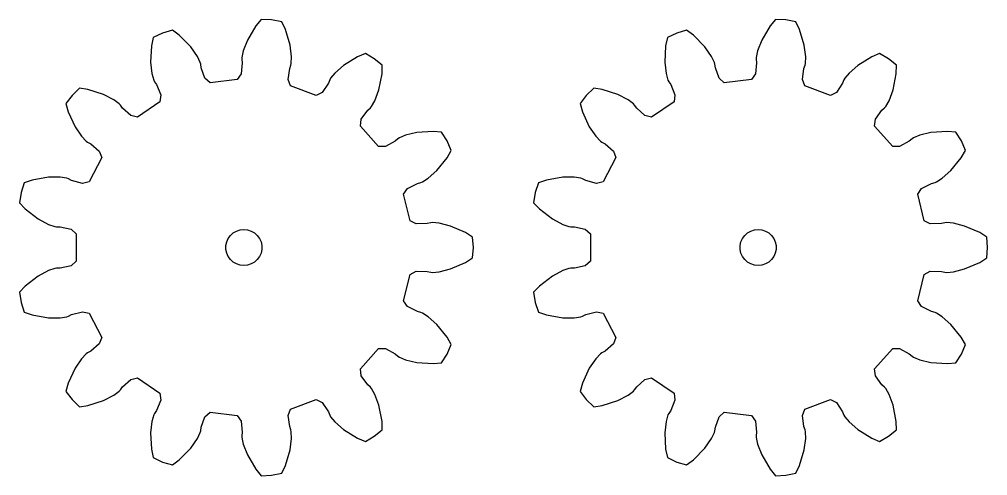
# Model space of a CAD drawing. Extents: x 0 to 209, y 0 to 228.
# Drawn here: x 21.4 to 101.9, y 189.9 to 227.9 of the extents above; entities that cross this region are included whole.
import ezdxf

# ---------------------------------------------------------------- set-up
doc = ezdxf.new("R2010")
doc.units = 0

msp = doc.modelspace()

# ---------------------------------------------------------------- linework, layer by layer
for p, q in [((41.065, 227.384), (40.372, 226.203)), ((41.515, 227.927), (41.065, 227.384)), ((42.373, 227.893), (41.515, 227.927)), ((43.215, 227.721), (42.373, 227.893)), ((43.522, 227.086), (43.215, 227.721)), ((83.845, 227.384), (83.152, 226.203)), ((84.295, 227.927), (83.845, 227.384)), ((85.153, 227.893), (84.295, 227.927)), ((85.995, 227.721), (85.153, 227.893)), ((86.302, 227.086), (85.995, 227.721)), ((32.523, 226.422), (32.377, 225.733)), ((33.299, 226.791), (32.523, 226.422)), ((34.124, 227.03), (33.299, 226.791)), ((34.691, 226.61), (34.124, 227.03)), ((35.647, 225.629), (34.691, 226.61)), ((43.913, 225.773), (43.522, 227.086)), ((75.303, 226.422), (75.157, 225.733)), ((76.079, 226.791), (75.303, 226.422)), ((76.904, 227.03), (76.079, 226.791)), ((77.471, 226.61), (76.904, 227.03)), ((78.427, 225.629), (77.471, 226.61)), ((86.693, 225.773), (86.302, 227.086)), ((32.377, 225.733), (32.312, 224.364)), ((36.199, 224.841), (35.647, 225.629)), ((40.372, 226.203), (40.024, 225.305)), ((44.036, 224.818), (43.913, 225.773)), ((75.157, 225.733), (75.092, 224.364)), ((78.979, 224.841), (78.427, 225.629)), ((83.152, 226.203), (82.804, 225.305)), ((86.816, 224.818), (86.693, 225.773)), ((36.441, 224.341), (36.199, 224.841)), ((40.024, 225.305), (39.909, 224.762)), ((44.017, 224.263), (44.036, 224.818)), ((49.526, 224.809), (48.363, 224.085)), ((50.177, 225.08), (49.526, 224.809)), ((50.921, 224.651), (50.177, 225.08)), ((79.221, 224.341), (78.979, 224.841)), ((82.804, 225.305), (82.689, 224.762)), ((86.797, 224.263), (86.816, 224.818)), ((92.306, 224.809), (91.143, 224.085)), ((92.957, 225.08), (92.306, 224.809)), ((93.701, 224.651), (92.957, 225.08)), ((32.312, 224.364), (32.421, 223.408)), ((36.483, 224.199), (36.441, 224.341)), ((36.522, 223.901), (36.483, 224.199)), ((39.936, 224.316), (39.844, 223.397)), ((39.909, 224.762), (39.902, 224.614)), ((39.902, 224.614), (39.936, 224.316)), ((43.884, 223.836), (43.989, 224.118)), ((43.989, 224.118), (44.017, 224.263)), ((48.363, 224.085), (47.638, 223.452)), ((51.586, 224.108), (50.921, 224.651)), ((51.563, 223.403), (51.586, 224.108)), ((75.092, 224.364), (75.201, 223.408)), ((79.263, 224.199), (79.221, 224.341)), ((79.302, 223.901), (79.263, 224.199)), ((82.716, 224.316), (82.624, 223.397)), ((82.689, 224.762), (82.682, 224.614)), ((82.682, 224.614), (82.716, 224.316)), ((86.664, 223.836), (86.769, 224.118)), ((86.769, 224.118), (86.797, 224.263)), ((91.143, 224.085), (90.418, 223.452)), ((94.366, 224.108), (93.701, 224.651)), ((94.343, 223.403), (94.366, 224.108)), ((32.421, 223.408), (32.571, 222.873)), ((36.831, 223.031), (36.522, 223.901)), ((39.844, 223.397), (39.519, 222.924)), ((43.754, 222.922), (43.884, 223.836)), ((47.638, 223.452), (47.283, 223.025)), ((51.299, 222.059), (51.563, 223.403)), ((75.201, 223.408), (75.351, 222.873)), ((79.611, 223.031), (79.302, 223.901)), ((82.624, 223.397), (82.299, 222.924)), ((86.534, 222.922), (86.664, 223.836)), ((90.418, 223.452), (90.063, 223.025)), ((94.079, 222.059), (94.343, 223.403)), ((32.571, 222.873), (32.634, 222.739)), ((32.634, 222.739), (32.803, 222.491)), ((32.803, 222.491), (33.148, 221.634)), ((37.259, 222.65), (36.831, 223.031)), ((39.519, 222.924), (37.259, 222.65)), ((43.956, 222.386), (43.754, 222.922)), ((46.085, 221.578), (43.956, 222.386)), ((47.1, 222.617), (46.591, 221.846)), ((47.209, 222.897), (47.1, 222.617)), ((47.283, 223.025), (47.209, 222.897)), ((75.351, 222.873), (75.414, 222.739)), ((75.414, 222.739), (75.583, 222.491)), ((75.583, 222.491), (75.928, 221.634)), ((80.039, 222.65), (79.611, 223.031)), ((82.299, 222.924), (80.039, 222.65)), ((86.736, 222.386), (86.534, 222.922)), ((88.865, 221.578), (86.736, 222.386)), ((89.88, 222.617), (89.371, 221.846)), ((89.989, 222.897), (89.88, 222.617)), ((90.063, 223.025), (89.989, 222.897)), ((25.776, 221.598), (25.26, 220.911)), ((26.395, 222.193), (25.776, 221.598)), ((27.092, 222.085), (26.395, 222.193)), ((28.395, 221.661), (27.092, 222.085)), ((29.25, 221.22), (28.395, 221.661)), ((33.148, 221.634), (33.081, 221.065)), ((46.591, 221.846), (46.085, 221.578)), ((50.964, 221.156), (51.299, 222.059)), ((68.556, 221.598), (68.04, 220.911)), ((69.175, 222.193), (68.556, 221.598)), ((69.872, 222.085), (69.175, 222.193)), ((71.175, 221.661), (69.872, 222.085)), ((72.03, 221.22), (71.175, 221.661)), ((75.928, 221.634), (75.861, 221.065)), ((89.371, 221.846), (88.865, 221.578)), ((93.744, 221.156), (94.079, 222.059)), ((25.26, 220.911), (25.451, 220.233)), ((29.697, 220.889), (29.25, 221.22)), ((29.8, 220.783), (29.697, 220.889)), ((29.972, 220.537), (29.8, 220.783)), ((33.081, 221.065), (31.207, 219.772)), ((50.69, 220.674), (50.964, 221.156)), ((68.04, 220.911), (68.231, 220.233)), ((72.477, 220.889), (72.03, 221.22)), ((72.58, 220.783), (72.477, 220.889)), ((72.752, 220.537), (72.58, 220.783)), ((75.861, 221.065), (73.987, 219.772)), ((93.47, 220.674), (93.744, 221.156)), ((25.451, 220.233), (26.029, 218.991)), ((30.651, 219.91), (29.972, 220.537)), ((49.833, 219.608), (50.374, 220.357)), ((50.374, 220.357), (50.597, 220.558)), ((50.597, 220.558), (50.69, 220.674)), ((68.231, 220.233), (68.809, 218.991)), ((73.431, 219.91), (72.752, 220.537)), ((92.613, 219.608), (93.154, 220.357)), ((93.154, 220.357), (93.377, 220.558)), ((93.377, 220.558), (93.47, 220.674)), ((31.207, 219.772), (30.651, 219.91)), ((49.762, 219.04), (49.833, 219.608)), ((73.987, 219.772), (73.431, 219.91)), ((92.542, 219.04), (92.613, 219.608)), ((26.029, 218.991), (26.57, 218.194)), ((51.272, 217.335), (49.762, 219.04)), ((54.455, 218.496), (53.518, 218.273)), ((55.821, 218.597), (54.455, 218.496)), ((56.523, 218.535), (55.821, 218.597)), ((56.982, 217.809), (56.523, 218.535)), ((68.809, 218.991), (69.35, 218.194)), ((94.052, 217.335), (92.542, 219.04)), ((97.235, 218.496), (96.298, 218.273)), ((98.601, 218.597), (97.235, 218.496)), ((99.303, 218.535), (98.601, 218.597)), ((99.762, 217.809), (99.303, 218.535)), ((26.57, 218.194), (26.952, 217.791)), ((26.952, 217.791), (27.07, 217.702)), ((27.07, 217.702), (27.335, 217.56)), ((27.335, 217.56), (28.039, 216.962)), ((52.654, 217.783), (51.845, 217.337)), ((52.88, 217.981), (52.654, 217.783)), ((53.006, 218.059), (52.88, 217.981)), ((53.518, 218.273), (53.006, 218.059)), ((57.319, 217.019), (56.982, 217.809)), ((69.35, 218.194), (69.732, 217.791)), ((69.732, 217.791), (69.85, 217.702)), ((69.85, 217.702), (70.115, 217.56)), ((70.115, 217.56), (70.819, 216.962)), ((95.434, 217.783), (94.625, 217.337)), ((95.66, 217.981), (95.434, 217.783)), ((95.786, 218.059), (95.66, 217.981)), ((96.298, 218.273), (95.786, 218.059)), ((100.099, 217.019), (99.762, 217.809)), ((28.039, 216.962), (28.243, 216.427)), ((51.845, 217.337), (51.272, 217.335)), ((56.971, 216.405), (57.319, 217.019)), ((70.819, 216.962), (71.023, 216.427)), ((94.625, 217.337), (94.052, 217.335)), ((99.751, 216.405), (100.099, 217.019)), ((28.243, 216.427), (27.185, 214.411)), ((56.112, 215.338), (56.971, 216.405)), ((71.023, 216.427), (69.965, 214.411)), ((98.892, 215.338), (99.751, 216.405)), ((55.397, 214.694), (56.112, 215.338)), ((98.177, 214.694), (98.892, 215.338)), ((21.8, 214.318), (21.528, 213.504)), ((22.467, 214.547), (21.8, 214.318)), ((23.817, 214.776), (22.467, 214.547)), ((24.78, 214.783), (23.817, 214.776)), ((25.329, 214.698), (24.78, 214.783)), ((25.469, 214.653), (25.329, 214.698)), ((25.736, 214.515), (25.469, 214.653)), ((26.629, 214.275), (25.736, 214.515)), ((27.185, 214.411), (26.629, 214.275)), ((54.503, 214.261), (54.794, 214.335)), ((54.794, 214.335), (54.929, 214.394)), ((54.929, 214.394), (55.397, 214.694)), ((64.58, 214.318), (64.308, 213.504)), ((65.247, 214.547), (64.58, 214.318)), ((66.597, 214.776), (65.247, 214.547)), ((67.56, 214.783), (66.597, 214.776)), ((68.109, 214.698), (67.56, 214.783)), ((68.249, 214.653), (68.109, 214.698)), ((68.516, 214.515), (68.249, 214.653)), ((69.409, 214.275), (68.516, 214.515)), ((69.965, 214.411), (69.409, 214.275)), ((97.283, 214.261), (97.574, 214.335)), ((97.574, 214.335), (97.709, 214.394)), ((97.709, 214.394), (98.177, 214.694)), ((21.528, 213.504), (21.39, 212.656)), ((53.349, 213.378), (53.676, 213.849)), ((53.676, 213.849), (54.503, 214.261)), ((64.308, 213.504), (64.17, 212.656)), ((96.129, 213.378), (96.456, 213.849)), ((96.456, 213.849), (97.283, 214.261)), ((53.894, 211.168), (53.349, 213.378)), ((96.674, 211.168), (96.129, 213.378)), ((21.39, 212.656), (21.875, 212.144)), ((21.875, 212.144), (22.964, 211.313)), ((64.17, 212.656), (64.655, 212.144)), ((64.655, 212.144), (65.744, 211.313)), ((22.964, 211.313), (23.813, 210.859)), ((54.402, 210.903), (53.894, 211.168)), ((65.744, 211.313), (66.593, 210.859)), ((97.182, 210.903), (96.674, 211.168)), ((23.813, 210.859), (24.338, 210.68)), ((24.338, 210.68), (24.484, 210.655)), ((24.484, 210.655), (24.785, 210.653)), ((24.785, 210.653), (25.686, 210.451)), ((25.686, 210.451), (26.116, 210.072)), ((39.19, 210.147), (39.461, 210.304)), ((39.461, 210.304), (39.76, 210.4)), ((39.76, 210.4), (40.071, 210.433)), ((40.071, 210.433), (40.383, 210.4)), ((40.383, 210.4), (40.681, 210.304)), ((40.681, 210.304), (40.953, 210.147)), ((55.326, 210.922), (54.402, 210.903)), ((55.618, 210.992), (55.326, 210.922)), ((55.765, 211.003), (55.618, 210.992)), ((56.318, 210.954), (55.765, 211.003)), ((57.251, 210.717), (56.318, 210.954)), ((58.508, 210.17), (57.251, 210.717)), ((66.593, 210.859), (67.118, 210.68)), ((67.118, 210.68), (67.264, 210.655)), ((67.264, 210.655), (67.565, 210.653)), ((67.565, 210.653), (68.466, 210.451)), ((68.466, 210.451), (68.896, 210.072)), ((81.97, 210.147), (82.241, 210.304)), ((82.241, 210.304), (82.54, 210.4)), ((82.54, 210.4), (82.851, 210.433)), ((82.851, 210.433), (83.163, 210.4)), ((83.163, 210.4), (83.461, 210.304)), ((83.461, 210.304), (83.733, 210.147)), ((98.106, 210.922), (97.182, 210.903)), ((98.398, 210.992), (98.106, 210.922)), ((98.545, 211.003), (98.398, 210.992)), ((99.098, 210.954), (98.545, 211.003)), ((100.031, 210.717), (99.098, 210.954)), ((101.288, 210.17), (100.031, 210.717)), ((26.116, 210.072), (26.116, 207.795)), ((38.645, 209.397), (38.772, 209.683)), ((38.772, 209.683), (38.957, 209.937)), ((38.957, 209.937), (39.19, 210.147)), ((40.953, 210.147), (41.186, 209.937)), ((41.186, 209.937), (41.37, 209.683)), ((41.37, 209.683), (41.498, 209.397)), ((59.101, 209.789), (58.508, 210.17)), ((59.17, 208.933), (59.101, 209.789)), ((68.896, 210.072), (68.896, 207.795)), ((81.425, 209.397), (81.552, 209.683)), ((81.552, 209.683), (81.737, 209.937)), ((81.737, 209.937), (81.97, 210.147)), ((83.733, 210.147), (83.966, 209.937)), ((83.966, 209.937), (84.15, 209.683)), ((84.15, 209.683), (84.278, 209.397)), ((101.881, 209.789), (101.288, 210.17)), ((101.95, 208.933), (101.881, 209.789)), ((38.58, 209.09), (38.645, 209.397)), ((38.58, 208.776), (38.58, 209.09)), ((38.645, 208.47), (38.58, 208.776)), ((41.498, 209.397), (41.563, 209.09)), ((41.563, 208.776), (41.498, 208.47)), ((41.563, 209.09), (41.563, 208.776)), ((59.101, 208.077), (59.17, 208.933)), ((81.36, 209.09), (81.425, 209.397)), ((81.36, 208.776), (81.36, 209.09)), ((81.425, 208.47), (81.36, 208.776)), ((84.278, 209.397), (84.343, 209.09)), ((84.343, 208.776), (84.278, 208.47)), ((84.343, 209.09), (84.343, 208.776)), ((101.881, 208.077), (101.95, 208.933)), ((38.772, 208.183), (38.645, 208.47)), ((38.957, 207.93), (38.772, 208.183)), ((39.19, 207.72), (38.957, 207.93)), ((41.186, 207.93), (40.953, 207.72)), ((41.37, 208.183), (41.186, 207.93)), ((41.498, 208.47), (41.37, 208.183)), ((58.508, 207.696), (59.101, 208.077)), ((81.552, 208.183), (81.425, 208.47)), ((81.737, 207.93), (81.552, 208.183)), ((81.97, 207.72), (81.737, 207.93)), ((83.966, 207.93), (83.733, 207.72)), ((84.15, 208.183), (83.966, 207.93)), ((84.278, 208.47), (84.15, 208.183)), ((101.288, 207.696), (101.881, 208.077)), ((24.338, 207.187), (23.813, 207.007)), ((24.484, 207.211), (24.338, 207.187)), ((24.785, 207.214), (24.484, 207.211)), ((25.686, 207.416), (24.785, 207.214)), ((26.116, 207.795), (25.686, 207.416)), ((39.461, 207.563), (39.19, 207.72)), ((39.76, 207.466), (39.461, 207.563)), ((40.071, 207.433), (39.76, 207.466)), ((40.383, 207.466), (40.071, 207.433)), ((40.681, 207.563), (40.383, 207.466)), ((40.953, 207.72), (40.681, 207.563)), ((56.318, 206.912), (57.251, 207.15)), ((57.251, 207.15), (58.508, 207.696)), ((67.118, 207.187), (66.593, 207.007)), ((67.264, 207.211), (67.118, 207.187)), ((67.565, 207.214), (67.264, 207.211)), ((68.466, 207.416), (67.565, 207.214)), ((68.896, 207.795), (68.466, 207.416)), ((82.241, 207.563), (81.97, 207.72)), ((82.54, 207.466), (82.241, 207.563)), ((82.851, 207.433), (82.54, 207.466)), ((83.163, 207.466), (82.851, 207.433)), ((83.461, 207.563), (83.163, 207.466)), ((83.733, 207.72), (83.461, 207.563)), ((99.098, 206.912), (100.031, 207.15)), ((100.031, 207.15), (101.288, 207.696)), ((22.964, 206.553), (21.875, 205.722)), ((23.813, 207.007), (22.964, 206.553)), ((53.349, 204.488), (53.894, 206.699)), ((53.894, 206.699), (54.402, 206.964)), ((54.402, 206.964), (55.326, 206.944)), ((55.326, 206.944), (55.618, 206.875)), ((55.618, 206.875), (55.765, 206.864)), ((55.765, 206.864), (56.318, 206.912)), ((65.744, 206.553), (64.655, 205.722)), ((66.593, 207.007), (65.744, 206.553)), ((96.129, 204.488), (96.674, 206.699)), ((96.674, 206.699), (97.182, 206.964)), ((97.182, 206.964), (98.106, 206.944)), ((98.106, 206.944), (98.398, 206.875)), ((98.398, 206.875), (98.545, 206.864)), ((98.545, 206.864), (99.098, 206.912)), ((21.875, 205.722), (21.39, 205.21)), ((64.655, 205.722), (64.17, 205.21)), ((21.39, 205.21), (21.528, 204.363)), ((64.17, 205.21), (64.308, 204.363)), ((21.528, 204.363), (21.8, 203.548)), ((53.676, 204.017), (53.349, 204.488)), ((54.503, 203.605), (53.676, 204.017)), ((64.308, 204.363), (64.58, 203.548)), ((96.456, 204.017), (96.129, 204.488)), ((97.283, 203.605), (96.456, 204.017)), ((21.8, 203.548), (22.467, 203.32)), ((22.467, 203.32), (23.817, 203.09)), ((23.817, 203.09), (24.78, 203.083)), ((24.78, 203.083), (25.329, 203.168)), ((25.329, 203.168), (25.469, 203.214)), ((25.469, 203.214), (25.736, 203.352)), ((25.736, 203.352), (26.629, 203.592)), ((26.629, 203.592), (27.185, 203.456)), ((27.185, 203.456), (28.243, 201.44)), ((54.794, 203.531), (54.503, 203.605)), ((54.929, 203.472), (54.794, 203.531)), ((55.397, 203.172), (54.929, 203.472)), ((56.112, 202.528), (55.397, 203.172)), ((64.58, 203.548), (65.247, 203.32)), ((65.247, 203.32), (66.597, 203.09)), ((66.597, 203.09), (67.56, 203.083)), ((67.56, 203.083), (68.109, 203.168)), ((68.109, 203.168), (68.249, 203.214)), ((68.249, 203.214), (68.516, 203.352)), ((68.516, 203.352), (69.409, 203.592)), ((69.409, 203.592), (69.965, 203.456)), ((69.965, 203.456), (71.023, 201.44)), ((97.574, 203.531), (97.283, 203.605)), ((97.709, 203.472), (97.574, 203.531)), ((98.177, 203.172), (97.709, 203.472)), ((98.892, 202.528), (98.177, 203.172)), ((56.971, 201.461), (56.112, 202.528)), ((99.751, 201.461), (98.892, 202.528)), ((28.243, 201.44), (28.039, 200.905)), ((57.319, 200.848), (56.971, 201.461)), ((71.023, 201.44), (70.819, 200.905)), ((100.099, 200.848), (99.751, 201.461)), ((28.039, 200.905), (27.335, 200.306)), ((56.982, 200.058), (57.319, 200.848)), ((70.819, 200.905), (70.115, 200.306)), ((99.762, 200.058), (100.099, 200.848)), ((26.952, 200.075), (26.57, 199.672)), ((27.07, 200.165), (26.952, 200.075)), ((27.335, 200.306), (27.07, 200.165)), ((49.762, 198.827), (51.272, 200.531)), ((51.272, 200.531), (51.845, 200.53)), ((51.845, 200.53), (52.654, 200.083)), ((52.654, 200.083), (52.88, 199.886)), ((52.88, 199.886), (53.006, 199.807)), ((53.006, 199.807), (53.518, 199.594)), ((56.523, 199.332), (56.982, 200.058)), ((69.732, 200.075), (69.35, 199.672)), ((69.85, 200.165), (69.732, 200.075)), ((70.115, 200.306), (69.85, 200.165)), ((92.542, 198.827), (94.052, 200.531)), ((94.052, 200.531), (94.625, 200.53)), ((94.625, 200.53), (95.434, 200.083)), ((95.434, 200.083), (95.66, 199.886)), ((95.66, 199.886), (95.786, 199.807)), ((95.786, 199.807), (96.298, 199.594)), ((99.303, 199.332), (99.762, 200.058)), ((26.57, 199.672), (26.029, 198.876)), ((53.518, 199.594), (54.455, 199.37)), ((54.455, 199.37), (55.821, 199.27)), ((55.821, 199.27), (56.523, 199.332)), ((69.35, 199.672), (68.809, 198.876)), ((96.298, 199.594), (97.235, 199.37)), ((97.235, 199.37), (98.601, 199.27)), ((98.601, 199.27), (99.303, 199.332)), ((26.029, 198.876), (25.451, 197.634)), ((49.833, 198.258), (49.762, 198.827)), ((50.374, 197.509), (49.833, 198.258)), ((68.809, 198.876), (68.231, 197.634)), ((92.613, 198.258), (92.542, 198.827)), ((93.154, 197.509), (92.613, 198.258)), ((25.451, 197.634), (25.26, 196.955)), ((29.972, 197.329), (30.651, 197.956)), ((30.651, 197.956), (31.207, 198.095)), ((31.207, 198.095), (33.081, 196.801)), ((50.597, 197.308), (50.374, 197.509)), ((68.231, 197.634), (68.04, 196.955)), ((72.752, 197.329), (73.431, 197.956)), ((73.431, 197.956), (73.987, 198.095)), ((73.987, 198.095), (75.861, 196.801)), ((93.377, 197.308), (93.154, 197.509)), ((25.26, 196.955), (25.776, 196.268)), ((28.395, 196.206), (29.25, 196.647)), ((29.25, 196.647), (29.697, 196.977)), ((29.697, 196.977), (29.8, 197.083)), ((29.8, 197.083), (29.972, 197.329)), ((33.081, 196.801), (33.148, 196.232)), ((50.69, 197.193), (50.597, 197.308)), ((50.964, 196.71), (50.69, 197.193)), ((51.299, 195.807), (50.964, 196.71)), ((68.04, 196.955), (68.556, 196.268)), ((71.175, 196.206), (72.03, 196.647)), ((72.03, 196.647), (72.477, 196.977)), ((72.477, 196.977), (72.58, 197.083)), ((72.58, 197.083), (72.752, 197.329)), ((75.861, 196.801), (75.928, 196.232)), ((93.47, 197.193), (93.377, 197.308)), ((93.744, 196.71), (93.47, 197.193)), ((94.079, 195.807), (93.744, 196.71)), ((25.776, 196.268), (26.395, 195.674)), ((26.395, 195.674), (27.092, 195.781)), ((27.092, 195.781), (28.395, 196.206)), ((33.148, 196.232), (32.803, 195.376)), ((43.956, 195.481), (46.085, 196.288)), ((46.085, 196.288), (46.591, 196.021)), ((46.591, 196.021), (47.1, 195.249)), ((51.563, 194.463), (51.299, 195.807)), ((68.556, 196.268), (69.175, 195.674)), ((69.175, 195.674), (69.872, 195.781)), ((69.872, 195.781), (71.175, 196.206)), ((75.928, 196.232), (75.583, 195.376)), ((86.736, 195.481), (88.865, 196.288)), ((88.865, 196.288), (89.371, 196.021)), ((89.371, 196.021), (89.88, 195.249)), ((94.343, 194.463), (94.079, 195.807)), ((32.571, 194.993), (32.421, 194.458)), ((32.634, 195.127), (32.571, 194.993)), ((32.803, 195.376), (32.634, 195.127)), ((36.831, 194.836), (37.259, 195.217)), ((37.259, 195.217), (39.519, 194.942)), ((43.754, 194.945), (43.956, 195.481)), ((47.1, 195.249), (47.209, 194.969)), ((47.209, 194.969), (47.283, 194.842)), ((75.351, 194.993), (75.201, 194.458)), ((75.414, 195.127), (75.351, 194.993)), ((75.583, 195.376), (75.414, 195.127)), ((79.611, 194.836), (80.039, 195.217)), ((80.039, 195.217), (82.299, 194.942)), ((86.534, 194.945), (86.736, 195.481)), ((89.88, 195.249), (89.989, 194.969)), ((89.989, 194.969), (90.063, 194.842)), ((32.421, 194.458), (32.312, 193.502)), ((36.522, 193.965), (36.831, 194.836)), ((39.519, 194.942), (39.844, 194.47)), ((39.844, 194.47), (39.936, 193.551)), ((43.884, 194.03), (43.754, 194.945)), ((47.283, 194.842), (47.638, 194.414)), ((47.638, 194.414), (48.363, 193.781)), ((51.586, 193.759), (51.563, 194.463)), ((75.201, 194.458), (75.092, 193.502)), ((79.302, 193.965), (79.611, 194.836)), ((82.299, 194.942), (82.624, 194.47)), ((82.624, 194.47), (82.716, 193.551)), ((86.664, 194.03), (86.534, 194.945)), ((90.063, 194.842), (90.418, 194.414)), ((90.418, 194.414), (91.143, 193.781)), ((94.366, 193.759), (94.343, 194.463)), ((32.312, 193.502), (32.377, 192.134)), ((36.199, 193.025), (36.441, 193.525)), ((36.441, 193.525), (36.483, 193.667)), ((36.483, 193.667), (36.522, 193.965)), ((39.936, 193.551), (39.902, 193.252)), ((43.989, 193.748), (43.884, 194.03)), ((44.017, 193.603), (43.989, 193.748)), ((44.036, 193.048), (44.017, 193.603)), ((48.363, 193.781), (49.526, 193.057)), ((50.921, 193.215), (51.586, 193.759)), ((75.092, 193.502), (75.157, 192.134)), ((78.979, 193.025), (79.221, 193.525)), ((79.221, 193.525), (79.263, 193.667)), ((79.263, 193.667), (79.302, 193.965)), ((82.716, 193.551), (82.682, 193.252)), ((86.769, 193.748), (86.664, 194.03)), ((86.797, 193.603), (86.769, 193.748)), ((86.816, 193.048), (86.797, 193.603)), ((91.143, 193.781), (92.306, 193.057)), ((93.701, 193.215), (94.366, 193.759)), ((35.647, 192.237), (36.199, 193.025)), ((39.902, 193.252), (39.909, 193.104)), ((39.909, 193.104), (40.024, 192.561)), ((40.024, 192.561), (40.372, 191.663)), ((43.913, 192.093), (44.036, 193.048)), ((49.526, 193.057), (50.177, 192.786)), ((50.177, 192.786), (50.921, 193.215)), ((78.427, 192.237), (78.979, 193.025)), ((82.682, 193.252), (82.689, 193.104)), ((82.689, 193.104), (82.804, 192.561)), ((82.804, 192.561), (83.152, 191.663)), ((86.693, 192.093), (86.816, 193.048)), ((92.306, 193.057), (92.957, 192.786)), ((92.957, 192.786), (93.701, 193.215)), ((32.377, 192.134), (32.523, 191.444)), ((34.691, 191.256), (35.647, 192.237)), ((43.522, 190.78), (43.913, 192.093)), ((75.157, 192.134), (75.303, 191.444)), ((77.471, 191.256), (78.427, 192.237)), ((86.302, 190.78), (86.693, 192.093)), ((32.523, 191.444), (33.299, 191.076)), ((33.299, 191.076), (34.124, 190.837)), ((34.124, 190.837), (34.691, 191.256)), ((40.372, 191.663), (41.065, 190.482)), ((75.303, 191.444), (76.079, 191.076)), ((76.079, 191.076), (76.904, 190.837)), ((76.904, 190.837), (77.471, 191.256)), ((83.152, 191.663), (83.845, 190.482)), ((41.065, 190.482), (41.515, 189.939)), ((42.373, 189.974), (43.215, 190.146)), ((43.215, 190.146), (43.522, 190.78)), ((83.845, 190.482), (84.295, 189.939)), ((85.153, 189.974), (85.995, 190.146)), ((85.995, 190.146), (86.302, 190.78)), ((41.515, 189.939), (42.373, 189.974)), ((84.295, 189.939), (85.153, 189.974))]:
    msp.add_line(p, q)

doc.saveas('drawing.dxf')
